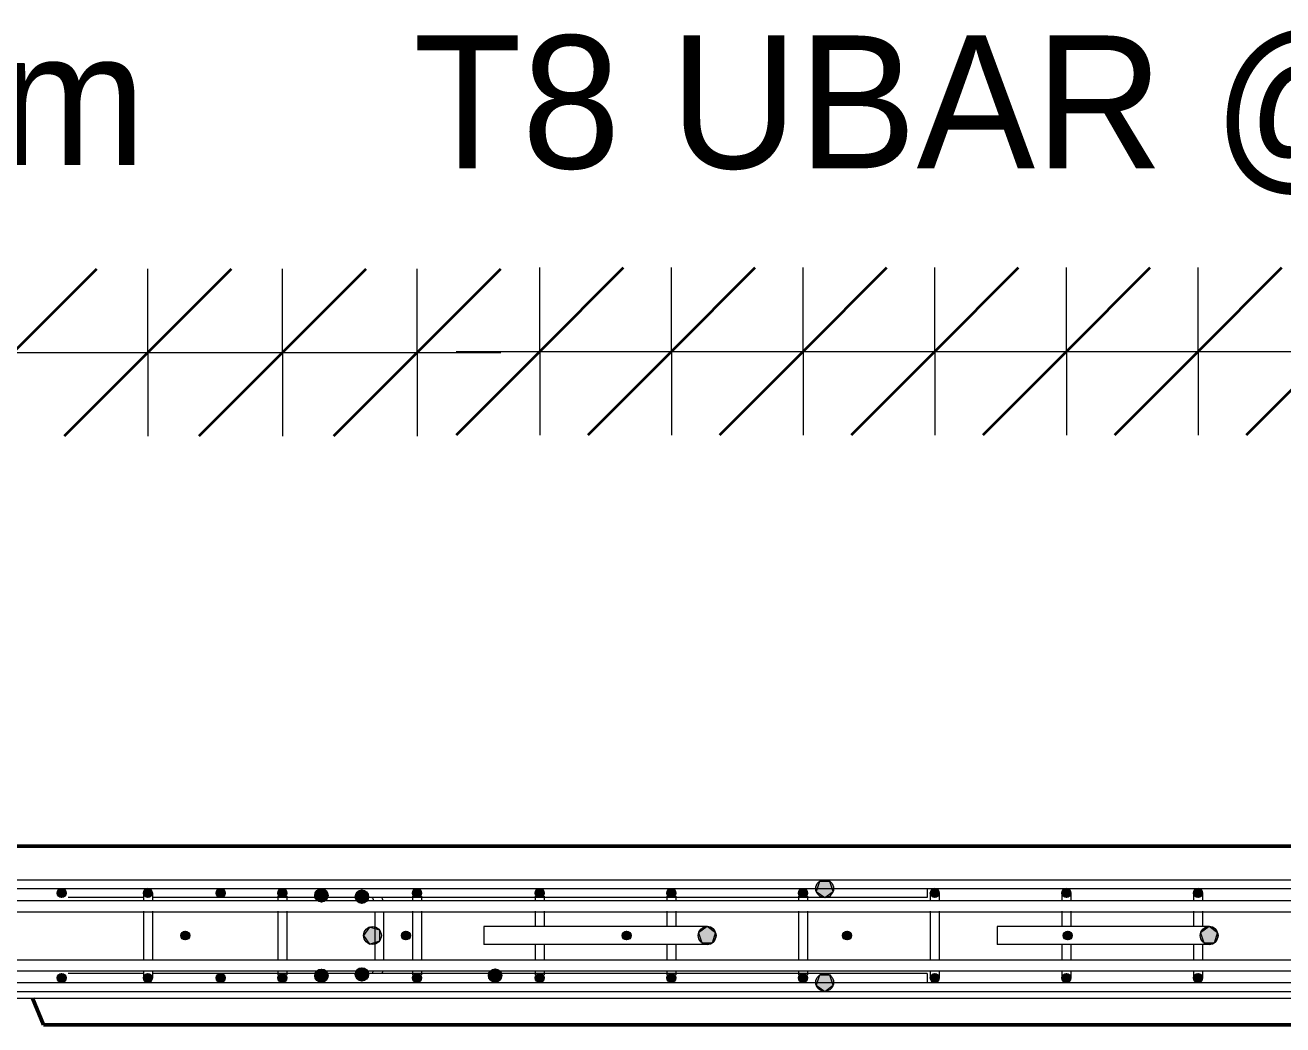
# Model space of a CAD drawing. Header units: millimetres. Extents: x 65441 to 98797, y 2255 to 31386.
# Drawn here: x 96576 to 97703, y 30290 to 31186 of the extents above; entities that cross this region are included whole.
import ezdxf

# ---------------------------------------------------------------- set-up
doc = ezdxf.new("R2010")
doc.units = ezdxf.units.MM
for name, color, linetype, lineweight in [('A-ANNO-DIMS', 211, 'Continuous', 9), ('A-ANNO-DIMS-50', 211, 'Continuous', 9), ('A-WALL', 113, 'Continuous', 25), ('S-RBAR', 171, 'Continuous', 18), ('S-RBAR-IDEN', 171, 'Continuous', 9)]:
    doc.layers.add(name, color=color, linetype=linetype, lineweight=lineweight)
doc.styles.add('Nirmala UI', font='Nirmala.ttf', dxfattribs={"height": 119.0625})
doc.styles.add('Nirmala UI Semilight', font='NirmalaS.ttf', dxfattribs={"height": 125})
doc.dimstyles.new('Arc_Length_-_2_5mm_Arial_1', dxfattribs={"dimscale": 304.8, "dimtxt": 125.683673, "dimasz": 0.492126, "dimexe": 0.246063, "dimexo": 0.0625, "dimgap": 0.287073, "dimtad": 1, "dimdec": 0, "dimzin": 0, "dimdsep": 46, "dimtxsty": 'Nirmala UI', "dimblk1": 'OBLIQUE', "dimblk2": 'OBLIQUE', "dimsah": 1, "dimcen": 0.09, "dimdle": 0.246063, "dimazin": 0, "dimtfac": 1, "dimtdec": 4, "dimtix": 1, "dimtmove": 0, "dimatfit": 3, "dimfxl": 0.246063, "dimfxlon": 1, "dimtvp": 1, "dimtolj": 1, "dimtzin": 0, "dimarcsym": 2})
doc.dimstyles.new('Arc_Length_-_2_5mm_Arial_3', dxfattribs={"dimscale": 304.8, "dimtxt": 125.683673, "dimasz": 0.492126, "dimexe": 0.246063, "dimexo": 0.0625, "dimgap": 0.287073, "dimtad": 1, "dimdec": 0, "dimzin": 0, "dimdsep": 46, "dimtxsty": 'Nirmala UI Semilight', "dimblk1": 'OBLIQUE', "dimblk2": 'OBLIQUE', "dimsah": 1, "dimcen": 0.09, "dimdle": 0.246063, "dimazin": 0, "dimtfac": 1, "dimtdec": 4, "dimtix": 1, "dimtmove": 0, "dimatfit": 3, "dimfxl": 0.246063, "dimfxlon": 1, "dimtvp": 1, "dimtolj": 1, "dimtzin": 0, "dimarcsym": 2})

# ---------------------------------------------------------------- blocks, each defined once
blk = doc.blocks.new('DIMBLOCK156-Elevation Top1')
at = {"layer": 'A-ANNO-DIMS-50', "lineweight": 35}
for p, q in [((96444.6, 30892.7), (96519.6, 30967.7)), ((96565.3, 30892.7), (96640.3, 30967.7)), ((96444.6, 30892.7), (96369.6, 30817.7)), ((96565.3, 30892.7), (96490.3, 30817.7))]:
    blk.add_line(p, q, dxfattribs=at)
at = {"layer": 'A-ANNO-DIMS-50'}
for p, q in [((96444.6, 30892.7), (96444.6, 30967.7)), ((96565.3, 30892.7), (96565.3, 30967.7)), ((96444.6, 30892.7), (96565.3, 30892.7)), ((96444.6, 30892.7), (96444.6, 30817.7)), ((96565.3, 30892.7), (96565.3, 30817.7))]:
    blk.add_line(p, q, dxfattribs=at)
blk = doc.blocks.new('_Oblique')
at = {"color": 0, "linetype": 'ByBlock', "lineweight": -2}
blk.add_line((-0.5, -0.5), (0.5, 0.5), dxfattribs=at)
blk = doc.blocks.new('DIMBLOCK157-Elevation Top1')
at = {"layer": 'A-ANNO-DIMS-50', "lineweight": 35}
for p, q in [((96565.3, 30892.7), (96640.3, 30967.7)), ((96686, 30892.7), (96761, 30967.7)), ((96565.3, 30892.7), (96490.3, 30817.7)), ((96686, 30892.7), (96611, 30817.7))]:
    blk.add_line(p, q, dxfattribs=at)
at = {"layer": 'A-ANNO-DIMS-50'}
for p, q in [((96565.3, 30892.7), (96565.3, 30967.7)), ((96686, 30892.7), (96686, 30967.7)), ((96565.3, 30892.7), (96686, 30892.7)), ((96565.3, 30892.7), (96565.3, 30817.7)), ((96686, 30892.7), (96686, 30817.7))]:
    blk.add_line(p, q, dxfattribs=at)
blk = doc.blocks.new('DIMBLOCK158-Elevation Top1')
at = {"layer": 'A-ANNO-DIMS-50', "lineweight": 35}
for p, q in [((96686, 30892.7), (96761, 30967.7)), ((96806.6, 30892.7), (96881.6, 30967.7)), ((96686, 30892.7), (96611, 30817.7)), ((96806.6, 30892.7), (96731.6, 30817.7))]:
    blk.add_line(p, q, dxfattribs=at)
at = {"layer": 'A-ANNO-DIMS-50'}
for p, q in [((96686, 30892.7), (96686, 30967.7)), ((96806.6, 30892.7), (96806.6, 30967.7)), ((96686, 30892.7), (96806.6, 30892.7)), ((96686, 30892.7), (96686, 30817.7)), ((96806.6, 30892.7), (96806.6, 30817.7))]:
    blk.add_line(p, q, dxfattribs=at)
blk = doc.blocks.new('DIMBLOCK159-Elevation Top1')
at = {"layer": 'A-ANNO-DIMS-50', "lineweight": 35}
for p, q in [((96806.6, 30892.7), (96881.6, 30967.7)), ((96927.3, 30892.7), (97002.3, 30967.7)), ((96806.6, 30892.7), (96731.6, 30817.7)), ((96927.3, 30892.7), (96852.3, 30817.7))]:
    blk.add_line(p, q, dxfattribs=at)
at = {"layer": 'A-ANNO-DIMS-50'}
for p, q in [((96806.6, 30892.7), (96806.6, 30967.7)), ((96927.3, 30892.7), (96927.3, 30967.7)), ((96806.6, 30892.7), (97002.3, 30892.7)), ((96806.6, 30892.7), (96806.6, 30817.7)), ((96927.3, 30892.7), (96927.3, 30817.7))]:
    blk.add_line(p, q, dxfattribs=at)
blk = doc.blocks.new('DIMBLOCK160-Elevation Top1')
at = {"layer": 'A-ANNO-DIMS-50', "lineweight": 35}
for p, q in [((95117.3, 30892.7), (95192.3, 30967.7)), ((95238, 30892.7), (95313, 30967.7)), ((95358.6, 30892.7), (95433.6, 30967.7)), ((95479.3, 30892.7), (95554.3, 30967.7)), ((95600, 30892.7), (95675, 30967.7)), ((95720.6, 30892.7), (95795.6, 30967.7)), ((95841.3, 30892.7), (95916.3, 30967.7)), ((95962, 30892.7), (96037, 30967.7)), ((96082.6, 30892.7), (96157.6, 30967.7)), ((96203.3, 30892.7), (96278.3, 30967.7)), ((96324, 30892.7), (96399, 30967.7)), ((96444.6, 30892.7), (96519.6, 30967.7)), ((96565.3, 30892.7), (96640.3, 30967.7)), ((96686, 30892.7), (96761, 30967.7)), ((96806.6, 30892.7), (96881.6, 30967.7)), ((96927.3, 30892.7), (97002.3, 30967.7)), ((95117.3, 30892.7), (95042.3, 30817.7)), ((95238, 30892.7), (95163, 30817.7)), ((95358.6, 30892.7), (95283.6, 30817.7)), ((95479.3, 30892.7), (95404.3, 30817.7)), ((95600, 30892.7), (95525, 30817.7)), ((95720.6, 30892.7), (95645.6, 30817.7)), ((95841.3, 30892.7), (95766.3, 30817.7)), ((95962, 30892.7), (95887, 30817.7)), ((96082.6, 30892.7), (96007.6, 30817.7)), ((96203.3, 30892.7), (96128.3, 30817.7)), ((96324, 30892.7), (96249, 30817.7)), ((96444.6, 30892.7), (96369.6, 30817.7)), ((96565.3, 30892.7), (96490.3, 30817.7)), ((96686, 30892.7), (96611, 30817.7)), ((96806.6, 30892.7), (96731.6, 30817.7)), ((96927.3, 30892.7), (96852.3, 30817.7))]:
    blk.add_line(p, q, dxfattribs=at)
at = {"layer": 'A-ANNO-DIMS-50'}
for p, q in [((95117.3, 30892.7), (95117.3, 30967.7)), ((95238, 30892.7), (95238, 30967.7)), ((95358.6, 30892.7), (95358.6, 30967.7)), ((95479.3, 30892.7), (95479.3, 30967.7)), ((95600, 30892.7), (95600, 30967.7)), ((95720.6, 30892.7), (95720.6, 30967.7)), ((95841.3, 30892.7), (95841.3, 30967.7)), ((95962, 30892.7), (95962, 30967.7)), ((96082.6, 30892.7), (96082.6, 30967.7)), ((96203.3, 30892.7), (96203.3, 30967.7)), ((96324, 30892.7), (96324, 30967.7)), ((96444.6, 30892.7), (96444.6, 30967.7)), ((96565.3, 30892.7), (96565.3, 30967.7)), ((96686, 30892.7), (96686, 30967.7)), ((96806.6, 30892.7), (96806.6, 30967.7)), ((96927.3, 30892.7), (96927.3, 30967.7)), ((95042.3, 30892.7), (97002.3, 30892.7)), ((95042.3, 30892.7), (95238, 30892.7)), ((95117.3, 30892.7), (95117.3, 30817.7)), ((95238, 30892.7), (95358.6, 30892.7)), ((95238, 30892.7), (95238, 30817.7)), ((95358.6, 30892.7), (95479.3, 30892.7)), ((95358.6, 30892.7), (95358.6, 30817.7)), ((95479.3, 30892.7), (95600, 30892.7)), ((95479.3, 30892.7), (95479.3, 30817.7)), ((95600, 30892.7), (95720.6, 30892.7)), ((95600, 30892.7), (95600, 30817.7)), ((95720.6, 30892.7), (95841.3, 30892.7)), ((95720.6, 30892.7), (95720.6, 30817.7)), ((95841.3, 30892.7), (95962, 30892.7)), ((95841.3, 30892.7), (95841.3, 30817.7)), ((95962, 30892.7), (96082.6, 30892.7)), ((95962, 30892.7), (95962, 30817.7)), ((96082.6, 30892.7), (96203.3, 30892.7)), ((96082.6, 30892.7), (96082.6, 30817.7)), ((96203.3, 30892.7), (96324, 30892.7)), ((96203.3, 30892.7), (96203.3, 30817.7)), ((96324, 30892.7), (96444.6, 30892.7)), ((96324, 30892.7), (96324, 30817.7)), ((96444.6, 30892.7), (96565.3, 30892.7)), ((96444.6, 30892.7), (96444.6, 30817.7)), ((96565.3, 30892.7), (96686, 30892.7)), ((96565.3, 30892.7), (96565.3, 30817.7)), ((96686, 30892.7), (96806.6, 30892.7)), ((96686, 30892.7), (96686, 30817.7)), ((96806.6, 30892.7), (97002.3, 30892.7)), ((96806.6, 30892.7), (96806.6, 30817.7)), ((96927.3, 30892.7), (96927.3, 30817.7))]:
    blk.add_line(p, q, dxfattribs=at)
blk = doc.blocks.new('_None')
blk = doc.blocks.new('DIMBLOCK161-Elevation Top1')
at = {"layer": 'A-ANNO-DIMS-50', "lineweight": 35}
for p, q in [((97037.3, 30893.7), (97112.3, 30968.7)), ((97155.3, 30893.7), (97230.3, 30968.7)), ((97037.3, 30893.7), (96962.3, 30818.7)), ((97155.3, 30893.7), (97080.3, 30818.7))]:
    blk.add_line(p, q, dxfattribs=at)
at = {"layer": 'A-ANNO-DIMS-50'}
for p, q in [((97037.3, 30893.7), (97037.3, 30968.7)), ((97155.3, 30893.7), (97155.3, 30968.7)), ((96962.3, 30893.7), (97155.3, 30893.7)), ((97037.3, 30893.7), (97037.3, 30818.7)), ((97155.3, 30893.7), (97155.3, 30818.7))]:
    blk.add_line(p, q, dxfattribs=at)
blk = doc.blocks.new('DIMBLOCK162-Elevation Top1')
at = {"layer": 'A-ANNO-DIMS-50', "lineweight": 35}
for p, q in [((97155.3, 30893.7), (97230.3, 30968.7)), ((97273.3, 30893.7), (97348.3, 30968.7)), ((97155.3, 30893.7), (97080.3, 30818.7)), ((97273.3, 30893.7), (97198.3, 30818.7))]:
    blk.add_line(p, q, dxfattribs=at)
at = {"layer": 'A-ANNO-DIMS-50'}
for p, q in [((97155.3, 30893.7), (97155.3, 30968.7)), ((97273.3, 30893.7), (97273.3, 30968.7)), ((97155.3, 30893.7), (97273.3, 30893.7)), ((97155.3, 30893.7), (97155.3, 30818.7)), ((97273.3, 30893.7), (97273.3, 30818.7))]:
    blk.add_line(p, q, dxfattribs=at)
blk = doc.blocks.new('DIMBLOCK163-Elevation Top1')
at = {"layer": 'A-ANNO-DIMS-50', "lineweight": 35}
for p, q in [((97273.3, 30893.7), (97348.3, 30968.7)), ((97391.4, 30893.7), (97466.4, 30968.7)), ((97273.3, 30893.7), (97198.3, 30818.7)), ((97391.4, 30893.7), (97316.4, 30818.7))]:
    blk.add_line(p, q, dxfattribs=at)
at = {"layer": 'A-ANNO-DIMS-50'}
for p, q in [((97273.3, 30893.7), (97273.3, 30968.7)), ((97391.4, 30893.7), (97391.4, 30968.7)), ((97273.3, 30893.7), (97391.4, 30893.7)), ((97273.3, 30893.7), (97273.3, 30818.7)), ((97391.4, 30893.7), (97391.4, 30818.7))]:
    blk.add_line(p, q, dxfattribs=at)
blk = doc.blocks.new('DIMBLOCK164-Elevation Top1')
at = {"layer": 'A-ANNO-DIMS-50', "lineweight": 35}
for p, q in [((97391.4, 30893.7), (97466.4, 30968.7)), ((97509.4, 30893.7), (97584.4, 30968.7)), ((97391.4, 30893.7), (97316.4, 30818.7)), ((97509.4, 30893.7), (97434.4, 30818.7))]:
    blk.add_line(p, q, dxfattribs=at)
at = {"layer": 'A-ANNO-DIMS-50'}
for p, q in [((97391.4, 30893.7), (97391.4, 30968.7)), ((97509.4, 30893.7), (97509.4, 30968.7)), ((97391.4, 30893.7), (97509.4, 30893.7)), ((97391.4, 30893.7), (97391.4, 30818.7)), ((97509.4, 30893.7), (97509.4, 30818.7))]:
    blk.add_line(p, q, dxfattribs=at)
blk = doc.blocks.new('DIMBLOCK165-Elevation Top1')
at = {"layer": 'A-ANNO-DIMS-50', "lineweight": 35}
for p, q in [((97509.4, 30893.7), (97584.4, 30968.7)), ((97627.4, 30893.7), (97702.4, 30968.7)), ((97509.4, 30893.7), (97434.4, 30818.7)), ((97627.4, 30893.7), (97552.4, 30818.7))]:
    blk.add_line(p, q, dxfattribs=at)
at = {"layer": 'A-ANNO-DIMS-50'}
for p, q in [((97509.4, 30893.7), (97509.4, 30968.7)), ((97627.4, 30893.7), (97627.4, 30968.7)), ((97509.4, 30893.7), (97627.4, 30893.7)), ((97509.4, 30893.7), (97509.4, 30818.7)), ((97627.4, 30893.7), (97627.4, 30818.7))]:
    blk.add_line(p, q, dxfattribs=at)
blk = doc.blocks.new('DIMBLOCK166-Elevation Top1')
at = {"layer": 'A-ANNO-DIMS-50', "lineweight": 35}
for p, q in [((97627.4, 30893.7), (97702.4, 30968.7)), ((97745.4, 30893.7), (97820.4, 30968.7)), ((97627.4, 30893.7), (97552.4, 30818.7)), ((97745.4, 30893.7), (97670.4, 30818.7))]:
    blk.add_line(p, q, dxfattribs=at)
at = {"layer": 'A-ANNO-DIMS-50'}
for p, q in [((97627.4, 30893.7), (97627.4, 30968.7)), ((97745.4, 30893.7), (97745.4, 30968.7)), ((97627.4, 30893.7), (97745.4, 30893.7)), ((97627.4, 30893.7), (97627.4, 30818.7)), ((97745.4, 30893.7), (97745.4, 30818.7))]:
    blk.add_line(p, q, dxfattribs=at)
blk = doc.blocks.new('DIMBLOCK167-Elevation Top1')
at = {"layer": 'A-ANNO-DIMS-50', "lineweight": 35}
for p, q in [((97745.4, 30893.7), (97820.4, 30968.7)), ((97863.5, 30893.7), (97938.5, 30968.7)), ((97745.4, 30893.7), (97670.4, 30818.7)), ((97863.5, 30893.7), (97788.5, 30818.7))]:
    blk.add_line(p, q, dxfattribs=at)
at = {"layer": 'A-ANNO-DIMS-50'}
for p, q in [((97745.4, 30893.7), (97745.4, 30968.7)), ((97863.5, 30893.7), (97863.5, 30968.7)), ((97745.4, 30893.7), (97863.5, 30893.7)), ((97745.4, 30893.7), (97745.4, 30818.7)), ((97863.5, 30893.7), (97863.5, 30818.7))]:
    blk.add_line(p, q, dxfattribs=at)
blk = doc.blocks.new('DIMBLOCK171-Elevation Top1')
at = {"layer": 'A-ANNO-DIMS-50', "lineweight": 35}
for p, q in [((97037.3, 30893.7), (97112.3, 30968.7)), ((97155.3, 30893.7), (97230.3, 30968.7)), ((97273.3, 30893.7), (97348.3, 30968.7)), ((97391.4, 30893.7), (97466.4, 30968.7)), ((97509.4, 30893.7), (97584.4, 30968.7)), ((97627.4, 30893.7), (97702.4, 30968.7)), ((97745.4, 30893.7), (97820.4, 30968.7)), ((97863.5, 30893.7), (97938.5, 30968.7)), ((97981.5, 30893.7), (98056.5, 30968.7)), ((98099.5, 30893.7), (98174.5, 30968.7)), ((98217.6, 30893.7), (98292.6, 30968.7)), ((97037.3, 30893.7), (96962.3, 30818.7)), ((97155.3, 30893.7), (97080.3, 30818.7)), ((97273.3, 30893.7), (97198.3, 30818.7)), ((97391.4, 30893.7), (97316.4, 30818.7)), ((97509.4, 30893.7), (97434.4, 30818.7)), ((97627.4, 30893.7), (97552.4, 30818.7)), ((97745.4, 30893.7), (97670.4, 30818.7)), ((97863.5, 30893.7), (97788.5, 30818.7)), ((97981.5, 30893.7), (97906.5, 30818.7)), ((98099.5, 30893.7), (98024.5, 30818.7)), ((98217.6, 30893.7), (98142.6, 30818.7))]:
    blk.add_line(p, q, dxfattribs=at)
at = {"layer": 'A-ANNO-DIMS-50'}
for p, q in [((97037.3, 30893.7), (97037.3, 30968.7)), ((97155.3, 30893.7), (97155.3, 30968.7)), ((97273.3, 30893.7), (97273.3, 30968.7)), ((97391.4, 30893.7), (97391.4, 30968.7)), ((97509.4, 30893.7), (97509.4, 30968.7)), ((97627.4, 30893.7), (97627.4, 30968.7)), ((97745.4, 30893.7), (97745.4, 30968.7)), ((97863.5, 30893.7), (97863.5, 30968.7)), ((97981.5, 30893.7), (97981.5, 30968.7)), ((98099.5, 30893.7), (98099.5, 30968.7)), ((98217.6, 30893.7), (98217.6, 30968.7)), ((96962.3, 30893.7), (98292.6, 30893.7)), ((96962.3, 30893.7), (97155.3, 30893.7)), ((97037.3, 30893.7), (97037.3, 30818.7)), ((97155.3, 30893.7), (97273.3, 30893.7)), ((97155.3, 30893.7), (97155.3, 30818.7)), ((97273.3, 30893.7), (97391.4, 30893.7)), ((97273.3, 30893.7), (97273.3, 30818.7)), ((97391.4, 30893.7), (97509.4, 30893.7)), ((97391.4, 30893.7), (97391.4, 30818.7)), ((97509.4, 30893.7), (97627.4, 30893.7)), ((97509.4, 30893.7), (97509.4, 30818.7)), ((97627.4, 30893.7), (97745.4, 30893.7)), ((97627.4, 30893.7), (97627.4, 30818.7)), ((97745.4, 30893.7), (97863.5, 30893.7)), ((97745.4, 30893.7), (97745.4, 30818.7)), ((97863.5, 30893.7), (97981.5, 30893.7)), ((97863.5, 30893.7), (97863.5, 30818.7)), ((97981.5, 30893.7), (98099.5, 30893.7)), ((97981.5, 30893.7), (97981.5, 30818.7)), ((98099.5, 30893.7), (98292.6, 30893.7)), ((98099.5, 30893.7), (98099.5, 30818.7)), ((98217.6, 30893.7), (98217.6, 30818.7))]:
    blk.add_line(p, q, dxfattribs=at)

msp = doc.modelspace()

# ---------------------------------------------------------------- hatches: boundary and pattern name
at = {"layer": 'S-RBAR'}
h = msp.add_hatch(color=256, dxfattribs=at)
edge = h.paths.add_edge_path()
edge.add_arc((97292.7, 30412.4), 8, 0, 360)
for points in [[(97292.7, 30404.4), (97300.3, 30409.9), (97297.4, 30418.9), (97288, 30418.9), (97285.1, 30409.9)], [(96608.7, 30404.4), (96612.7, 30408.4), (96608.7, 30412.4), (96604.7, 30408.4)], [(96686, 30404.4), (96690, 30408.4), (96686, 30412.4), (96682, 30408.4)], [(96686, 30404.4), (96690, 30408.4), (96686, 30412.4), (96682, 30408.4)], [(96751.3, 30404.4), (96755.3, 30408.4), (96751.3, 30412.4), (96747.3, 30408.4)], [(96806.6, 30404.4), (96810.6, 30408.4), (96806.6, 30412.4), (96802.6, 30408.4)], [(96806.6, 30404.4), (96810.6, 30408.4), (96806.6, 30412.4), (96802.6, 30408.4)], [(96841.6, 30400.4), (96847.6, 30406.4), (96841.6, 30412.4), (96835.6, 30406.4)], [(96877.8, 30399.2), (96883.8, 30405.2), (96877.8, 30411.2), (96871.8, 30405.2)], [(96927.3, 30404.4), (96931.3, 30408.4), (96927.3, 30412.4), (96923.3, 30408.4)], [(96927.3, 30404.4), (96931.3, 30408.4), (96927.3, 30412.4), (96923.3, 30408.4)], [(97037.3, 30404.4), (97041.3, 30408.4), (97037.3, 30412.4), (97033.3, 30408.4)], [(97037.3, 30404.4), (97041.3, 30408.4), (97037.3, 30412.4), (97033.3, 30408.4)], [(97155.3, 30404.4), (97159.3, 30408.4), (97155.3, 30412.4), (97151.3, 30408.4)], [(97155.3, 30404.4), (97159.3, 30408.4), (97155.3, 30412.4), (97151.3, 30408.4)], [(97273.3, 30404.4), (97277.3, 30408.4), (97273.3, 30412.4), (97269.3, 30408.4)], [(97273.3, 30404.4), (97277.3, 30408.4), (97273.3, 30412.4), (97269.3, 30408.4)], [(97391.4, 30404.4), (97395.4, 30408.4), (97391.4, 30412.4), (97387.4, 30408.4)], [(97391.4, 30404.4), (97395.4, 30408.4), (97391.4, 30412.4), (97387.4, 30408.4)], [(97509.4, 30404.4), (97513.4, 30408.4), (97509.4, 30412.4), (97505.4, 30408.4)], [(97509.4, 30404.4), (97513.4, 30408.4), (97509.4, 30412.4), (97505.4, 30408.4)], [(97627.4, 30404.4), (97631.4, 30408.4), (97627.4, 30412.4), (97623.4, 30408.4)], [(97627.4, 30404.4), (97631.4, 30408.4), (97627.4, 30412.4), (97623.4, 30408.4)], [(96719.5, 30366.4), (96723.5, 30370.4), (96719.5, 30374.4), (96715.5, 30370.4)], [(96884.8, 30362.8), (96893.8, 30365.7), (96893.8, 30375.1), (96884.8, 30378), (96879.3, 30370.4)], [(96917.3, 30366.4), (96921.3, 30370.4), (96917.3, 30374.4), (96913.3, 30370.4)], [(97115.1, 30366.4), (97119.1, 30370.4), (97115.1, 30374.4), (97111.1, 30370.4)], [(97182.6, 30363.9), (97192, 30363.9), (97194.9, 30372.9), (97187.3, 30378.4), (97179.7, 30372.9), (97182.3, 30364.6)], [(97312.8, 30366.4), (97316.8, 30370.4), (97312.8, 30374.4), (97308.8, 30370.4)], [(97510.6, 30366.4), (97514.6, 30370.4), (97510.6, 30374.4), (97506.6, 30370.4)], [(97632.6, 30363.9), (97642, 30363.9), (97644.9, 30372.9), (97637.3, 30378.4), (97629.7, 30372.9)], [(96841.6, 30328.4), (96847.6, 30334.4), (96841.6, 30340.4), (96835.6, 30334.4)], [(96877.8, 30329.6), (96883.8, 30335.6), (96877.8, 30341.6), (96871.8, 30335.6)], [(96997.3, 30328.5), (97003.3, 30334.5), (96997.3, 30340.5), (96991.3, 30334.5)], [(96608.7, 30328.4), (96612.7, 30332.4), (96608.7, 30336.4), (96604.7, 30332.4)], [(96686, 30328.4), (96690, 30332.4), (96686, 30336.4), (96682, 30332.4)], [(96686, 30328.4), (96690, 30332.4), (96686, 30336.4), (96682, 30332.4)], [(96751.3, 30328.4), (96755.3, 30332.4), (96751.3, 30336.4), (96747.3, 30332.4)], [(96806.6, 30328.4), (96810.6, 30332.4), (96806.6, 30336.4), (96802.6, 30332.4)], [(96806.6, 30328.4), (96810.6, 30332.4), (96806.6, 30336.4), (96802.6, 30332.4)], [(96927.3, 30328.4), (96931.3, 30332.4), (96927.3, 30336.4), (96923.3, 30332.4)], [(96927.3, 30328.4), (96931.3, 30332.4), (96927.3, 30336.4), (96923.3, 30332.4)], [(97037.3, 30328.4), (97041.3, 30332.4), (97037.3, 30336.4), (97033.3, 30332.4)], [(97037.3, 30328.4), (97041.3, 30332.4), (97037.3, 30336.4), (97033.3, 30332.4)], [(97155.3, 30328.4), (97159.3, 30332.4), (97155.3, 30336.4), (97151.3, 30332.4)], [(97155.3, 30328.4), (97159.3, 30332.4), (97155.3, 30336.4), (97151.3, 30332.4)], [(97273.3, 30328.4), (97277.3, 30332.4), (97273.3, 30336.4), (97269.3, 30332.4)], [(97273.3, 30328.4), (97277.3, 30332.4), (97273.3, 30336.4), (97269.3, 30332.4)], [(97292.7, 30320.4), (97300.3, 30325.9), (97297.4, 30334.9), (97288, 30334.9), (97285.1, 30325.9)], [(97391.4, 30328.4), (97395.4, 30332.4), (97391.4, 30336.4), (97387.4, 30332.4)], [(97391.4, 30328.4), (97395.4, 30332.4), (97391.4, 30336.4), (97387.4, 30332.4)], [(97509.4, 30328.4), (97513.4, 30332.4), (97509.4, 30336.4), (97505.4, 30332.4)], [(97509.4, 30328.4), (97513.4, 30332.4), (97509.4, 30336.4), (97505.4, 30332.4)], [(97627.4, 30328.4), (97631.4, 30332.4), (97627.4, 30336.4), (97623.4, 30332.4)], [(97627.4, 30328.4), (97631.4, 30332.4), (97627.4, 30336.4), (97623.4, 30332.4)]]:
    msp.add_hatch(color=256, dxfattribs=at).paths.add_polyline_path(points)
h = msp.add_hatch(color=256, dxfattribs=at)
edge = h.paths.add_edge_path()
edge.add_arc((96608.7, 30408.4), 4, 0, 360)
h = msp.add_hatch(color=256, dxfattribs=at)
edge = h.paths.add_edge_path()
edge.add_arc((96686, 30408.4), 4, 0, 360)
h = msp.add_hatch(color=256, dxfattribs=at)
edge = h.paths.add_edge_path()
edge.add_arc((96686, 30408.4), 4, 0, 360)
h = msp.add_hatch(color=256, dxfattribs=at)
edge = h.paths.add_edge_path()
edge.add_arc((96751.3, 30408.4), 4, 0, 360)
h = msp.add_hatch(color=256, dxfattribs=at)
edge = h.paths.add_edge_path()
edge.add_arc((96806.6, 30408.4), 4, 0, 360)
h = msp.add_hatch(color=256, dxfattribs=at)
edge = h.paths.add_edge_path()
edge.add_arc((96806.6, 30408.4), 4, 0, 360)
h = msp.add_hatch(color=256, dxfattribs=at)
edge = h.paths.add_edge_path()
edge.add_arc((96841.6, 30406.4), 6, 0, 360)
h = msp.add_hatch(color=256, dxfattribs=at)
edge = h.paths.add_edge_path()
edge.add_arc((96877.8, 30405.2), 6, 0, 360)
h = msp.add_hatch(color=256, dxfattribs=at)
edge = h.paths.add_edge_path()
edge.add_arc((96927.3, 30408.4), 4, 0, 360)
h = msp.add_hatch(color=256, dxfattribs=at)
edge = h.paths.add_edge_path()
edge.add_arc((96927.3, 30408.4), 4, 0, 360)
h = msp.add_hatch(color=256, dxfattribs=at)
edge = h.paths.add_edge_path()
edge.add_arc((97037.3, 30408.4), 4, 0, 360)
h = msp.add_hatch(color=256, dxfattribs=at)
edge = h.paths.add_edge_path()
edge.add_arc((97037.3, 30408.4), 4, 0, 360)
h = msp.add_hatch(color=256, dxfattribs=at)
edge = h.paths.add_edge_path()
edge.add_arc((97155.3, 30408.4), 4, 0, 360)
h = msp.add_hatch(color=256, dxfattribs=at)
edge = h.paths.add_edge_path()
edge.add_arc((97155.3, 30408.4), 4, 0, 360)
h = msp.add_hatch(color=256, dxfattribs=at)
edge = h.paths.add_edge_path()
edge.add_arc((97273.3, 30408.4), 4, 0, 360)
h = msp.add_hatch(color=256, dxfattribs=at)
edge = h.paths.add_edge_path()
edge.add_arc((97273.3, 30408.4), 4, 0, 360)
h = msp.add_hatch(color=256, dxfattribs=at)
edge = h.paths.add_edge_path()
edge.add_arc((97391.4, 30408.4), 4, 0, 360)
h = msp.add_hatch(color=256, dxfattribs=at)
edge = h.paths.add_edge_path()
edge.add_arc((97391.4, 30408.4), 4, 0, 360)
h = msp.add_hatch(color=256, dxfattribs=at)
edge = h.paths.add_edge_path()
edge.add_arc((97509.4, 30408.4), 4, 0, 360)
h = msp.add_hatch(color=256, dxfattribs=at)
edge = h.paths.add_edge_path()
edge.add_arc((97509.4, 30408.4), 4, 0, 360)
h = msp.add_hatch(color=256, dxfattribs=at)
edge = h.paths.add_edge_path()
edge.add_arc((97627.4, 30408.4), 4, 0, 360)
h = msp.add_hatch(color=256, dxfattribs=at)
edge = h.paths.add_edge_path()
edge.add_arc((97627.4, 30408.4), 4, 0, 360)
h = msp.add_hatch(color=256, dxfattribs=at)
edge = h.paths.add_edge_path()
edge.add_arc((96719.5, 30370.4), 4, 0, 360)
h = msp.add_hatch(color=256, dxfattribs=at)
edge = h.paths.add_edge_path()
edge.add_arc((96887.3, 30370.4), 8, 0, 360)
h = msp.add_hatch(color=256, dxfattribs=at)
edge = h.paths.add_edge_path()
edge.add_arc((96917.3, 30370.4), 4, 0, 360)
h = msp.add_hatch(color=256, dxfattribs=at)
edge = h.paths.add_edge_path()
edge.add_arc((97115.1, 30370.4), 4, 0, 360)
h = msp.add_hatch(color=256, dxfattribs=at)
edge = h.paths.add_edge_path()
edge.add_arc((97187.3, 30370.4), 8, 0, 360)
h = msp.add_hatch(color=256, dxfattribs=at)
edge = h.paths.add_edge_path()
edge.add_arc((97312.8, 30370.4), 4, 0, 360)
h = msp.add_hatch(color=256, dxfattribs=at)
edge = h.paths.add_edge_path()
edge.add_arc((97510.6, 30370.4), 4, 0, 360)
h = msp.add_hatch(color=256, dxfattribs=at)
edge = h.paths.add_edge_path()
edge.add_arc((97637.3, 30370.4), 8, 0, 360)
h = msp.add_hatch(color=256, dxfattribs=at)
edge = h.paths.add_edge_path()
edge.add_arc((96841.6, 30334.4), 6, 0, 360)
h = msp.add_hatch(color=256, dxfattribs=at)
edge = h.paths.add_edge_path()
edge.add_arc((96877.8, 30335.6), 6, 0, 360)
h = msp.add_hatch(color=256, dxfattribs=at)
edge = h.paths.add_edge_path()
edge.add_arc((96997.3, 30334.5), 6, 0, 360)
h = msp.add_hatch(color=256, dxfattribs=at)
edge = h.paths.add_edge_path()
edge.add_arc((96608.7, 30332.4), 4, 0, 360)
h = msp.add_hatch(color=256, dxfattribs=at)
edge = h.paths.add_edge_path()
edge.add_arc((96686, 30332.4), 4, 0, 360)
h = msp.add_hatch(color=256, dxfattribs=at)
edge = h.paths.add_edge_path()
edge.add_arc((96686, 30332.4), 4, 0, 360)
h = msp.add_hatch(color=256, dxfattribs=at)
edge = h.paths.add_edge_path()
edge.add_arc((96751.3, 30332.4), 4, 0, 360)
h = msp.add_hatch(color=256, dxfattribs=at)
edge = h.paths.add_edge_path()
edge.add_arc((96806.6, 30332.4), 4, 0, 360)
h = msp.add_hatch(color=256, dxfattribs=at)
edge = h.paths.add_edge_path()
edge.add_arc((96806.6, 30332.4), 4, 0, 360)
h = msp.add_hatch(color=256, dxfattribs=at)
edge = h.paths.add_edge_path()
edge.add_arc((96927.3, 30332.4), 4, 0, 360)
h = msp.add_hatch(color=256, dxfattribs=at)
edge = h.paths.add_edge_path()
edge.add_arc((96927.3, 30332.4), 4, 0, 360)
h = msp.add_hatch(color=256, dxfattribs=at)
edge = h.paths.add_edge_path()
edge.add_arc((97037.3, 30332.4), 4, 0, 360)
h = msp.add_hatch(color=256, dxfattribs=at)
edge = h.paths.add_edge_path()
edge.add_arc((97037.3, 30332.4), 4, 0, 360)
h = msp.add_hatch(color=256, dxfattribs=at)
edge = h.paths.add_edge_path()
edge.add_arc((97155.3, 30332.4), 4, 0, 360)
h = msp.add_hatch(color=256, dxfattribs=at)
edge = h.paths.add_edge_path()
edge.add_arc((97155.3, 30332.4), 4, 0, 360)
h = msp.add_hatch(color=256, dxfattribs=at)
edge = h.paths.add_edge_path()
edge.add_arc((97273.3, 30332.4), 4, 0, 360)
h = msp.add_hatch(color=256, dxfattribs=at)
edge = h.paths.add_edge_path()
edge.add_arc((97273.3, 30332.4), 4, 0, 360)
h = msp.add_hatch(color=256, dxfattribs=at)
edge = h.paths.add_edge_path()
edge.add_arc((97292.7, 30328.4), 8, 0, 360)
h = msp.add_hatch(color=256, dxfattribs=at)
edge = h.paths.add_edge_path()
edge.add_arc((97391.4, 30332.4), 4, 0, 360)
h = msp.add_hatch(color=256, dxfattribs=at)
edge = h.paths.add_edge_path()
edge.add_arc((97391.4, 30332.4), 4, 0, 360)
h = msp.add_hatch(color=256, dxfattribs=at)
edge = h.paths.add_edge_path()
edge.add_arc((97509.4, 30332.4), 4, 0, 360)
h = msp.add_hatch(color=256, dxfattribs=at)
edge = h.paths.add_edge_path()
edge.add_arc((97509.4, 30332.4), 4, 0, 360)
h = msp.add_hatch(color=256, dxfattribs=at)
edge = h.paths.add_edge_path()
edge.add_arc((97627.4, 30332.4), 4, 0, 360)
h = msp.add_hatch(color=256, dxfattribs=at)
edge = h.paths.add_edge_path()
edge.add_arc((97627.4, 30332.4), 4, 0, 360)

# ---------------------------------------------------------------- linework, layer by layer
at = {"layer": 'A-WALL', "lineweight": 50}
for p, q in [((98797.3, 30450.4), (95037.3, 30450.4)), ((96582.7, 30314.4), (96592.3, 30290.4)), ((96592.3, 30290.4), (98682.3, 30290.4))]:
    msp.add_line(p, q, dxfattribs=at)
at = {"layer": 'S-RBAR'}
for p, q in [((95067.3, 30420.4), (98767.3, 30420.4)), ((97288, 30418.9), (97285.1, 30409.9)), ((97297.4, 30418.9), (97288, 30418.9)), ((97300.3, 30409.9), (97297.4, 30418.9)), ((95067.3, 30412.4), (98767.3, 30412.4)), ((96608.7, 30412.4), (96604.7, 30408.4)), ((96604.7, 30408.4), (96608.7, 30404.4)), ((96612.7, 30408.4), (96608.7, 30412.4)), ((96608.7, 30404.4), (96612.7, 30408.4)), ((96686, 30412.4), (96682, 30408.4)), ((96686, 30412.4), (96682, 30408.4)), ((96682, 30408.4), (96682, 30401.9)), ((96682, 30408.4), (96686, 30404.4)), ((96682, 30408.4), (96686, 30404.4)), ((96690, 30408.4), (96686, 30412.4)), ((96690, 30408.4), (96686, 30412.4)), ((96686, 30404.4), (96690, 30408.4)), ((96686, 30404.4), (96690, 30408.4)), ((96690, 30408.4), (96690, 30401.9)), ((96751.3, 30412.4), (96747.3, 30408.4)), ((96747.3, 30408.4), (96751.3, 30404.4)), ((96755.3, 30408.4), (96751.3, 30412.4)), ((96751.3, 30404.4), (96755.3, 30408.4)), ((96806.6, 30412.4), (96802.6, 30408.4)), ((96806.6, 30412.4), (96802.6, 30408.4)), ((96802.6, 30408.4), (96806.6, 30404.4)), ((96802.6, 30408.4), (96806.6, 30404.4)), ((96810.6, 30408.4), (96806.6, 30412.4)), ((96810.6, 30408.4), (96806.6, 30412.4)), ((96806.6, 30404.4), (96810.6, 30408.4)), ((96806.6, 30404.4), (96810.6, 30408.4)), ((96841.6, 30412.4), (96835.6, 30406.4)), ((96847.6, 30406.4), (96841.6, 30412.4)), ((96877.8, 30411.2), (96871.8, 30405.2)), ((96883.8, 30405.2), (96877.8, 30411.2)), ((96927.3, 30412.4), (96923.3, 30408.4)), ((96927.3, 30412.4), (96923.3, 30408.4)), ((96923.3, 30408.4), (96927.3, 30404.4)), ((96923.3, 30408.4), (96927.3, 30404.4)), ((96931.3, 30408.4), (96927.3, 30412.4)), ((96931.3, 30408.4), (96927.3, 30412.4)), ((96927.3, 30404.4), (96931.3, 30408.4)), ((96927.3, 30404.4), (96931.3, 30408.4)), ((97037.3, 30412.4), (97033.3, 30408.4)), ((97037.3, 30412.4), (97033.3, 30408.4)), ((97033.3, 30408.4), (97037.3, 30404.4)), ((97033.3, 30408.4), (97037.3, 30404.4)), ((97041.3, 30408.4), (97037.3, 30412.4)), ((97041.3, 30408.4), (97037.3, 30412.4)), ((97037.3, 30404.4), (97041.3, 30408.4)), ((97037.3, 30404.4), (97041.3, 30408.4)), ((97155.3, 30412.4), (97151.3, 30408.4)), ((97155.3, 30412.4), (97151.3, 30408.4)), ((97151.3, 30408.4), (97155.3, 30404.4)), ((97151.3, 30408.4), (97155.3, 30404.4)), ((97159.3, 30408.4), (97155.3, 30412.4)), ((97159.3, 30408.4), (97155.3, 30412.4)), ((97155.3, 30404.4), (97159.3, 30408.4)), ((97155.3, 30404.4), (97159.3, 30408.4)), ((97273.3, 30412.4), (97269.3, 30408.4)), ((97273.3, 30412.4), (97269.3, 30408.4)), ((97269.3, 30408.4), (97273.3, 30404.4)), ((97269.3, 30408.4), (97273.3, 30404.4)), ((97277.3, 30408.4), (97273.3, 30412.4)), ((97277.3, 30408.4), (97273.3, 30412.4)), ((97273.3, 30404.4), (97277.3, 30408.4)), ((97273.3, 30404.4), (97277.3, 30408.4)), ((97285.1, 30409.9), (97292.7, 30404.4)), ((97292.7, 30404.4), (97300.3, 30409.9)), ((97384.7, 30412.4), (97384.7, 30404.4)), ((97391.4, 30412.4), (97387.4, 30408.4)), ((97391.4, 30412.4), (97387.4, 30408.4)), ((97387.4, 30408.4), (97387.4, 30401.9)), ((97387.4, 30408.4), (97391.4, 30404.4)), ((97387.4, 30408.4), (97391.4, 30404.4)), ((97395.4, 30408.4), (97391.4, 30412.4)), ((97395.4, 30408.4), (97391.4, 30412.4)), ((97391.4, 30404.4), (97395.4, 30408.4)), ((97391.4, 30404.4), (97395.4, 30408.4)), ((97395.4, 30408.4), (97395.4, 30401.9)), ((97509.4, 30412.4), (97505.4, 30408.4)), ((97509.4, 30412.4), (97505.4, 30408.4)), ((97505.4, 30408.4), (97505.4, 30401.9)), ((97505.4, 30408.4), (97509.4, 30404.4)), ((97505.4, 30408.4), (97509.4, 30404.4)), ((97513.4, 30408.4), (97509.4, 30412.4)), ((97513.4, 30408.4), (97509.4, 30412.4)), ((97509.4, 30404.4), (97513.4, 30408.4)), ((97509.4, 30404.4), (97513.4, 30408.4)), ((97513.4, 30408.4), (97513.4, 30401.9)), ((97627.4, 30412.4), (97623.4, 30408.4)), ((97627.4, 30412.4), (97623.4, 30408.4)), ((97623.4, 30408.4), (97623.4, 30401.9)), ((97623.4, 30408.4), (97627.4, 30404.4)), ((97623.4, 30408.4), (97627.4, 30404.4)), ((97631.4, 30408.4), (97627.4, 30412.4)), ((97631.4, 30408.4), (97627.4, 30412.4)), ((97627.4, 30404.4), (97631.4, 30408.4)), ((97627.4, 30404.4), (97631.4, 30408.4)), ((97631.4, 30408.4), (97631.4, 30401.9)), ((95067.3, 30401.7), (97884.7, 30401.7)), ((96682, 30404.4), (96614.6, 30404.4)), ((97292.7, 30404.4), (96690, 30404.4)), ((96802.6, 30405.6), (96802.6, 30401.9)), ((96810.6, 30405.6), (96810.6, 30401.9)), ((96835.6, 30406.4), (96841.6, 30400.4)), ((96841.6, 30400.4), (96847.6, 30406.4)), ((96871.8, 30405.2), (96877.8, 30399.2)), ((96877.8, 30399.2), (96883.8, 30405.2)), ((96923.3, 30405.6), (96923.3, 30401.9)), ((96931.3, 30405.6), (96931.3, 30401.9)), ((97033.3, 30405.6), (97033.3, 30401.9)), ((97041.3, 30405.6), (97041.3, 30401.9)), ((97151.3, 30405.6), (97151.3, 30401.9)), ((97159.3, 30405.6), (97159.3, 30401.9)), ((97269.3, 30405.6), (97269.3, 30401.9)), ((97277.3, 30405.6), (97277.3, 30401.9)), ((97384.7, 30404.4), (97292.7, 30404.4)), ((95067.3, 30391.7), (98377.3, 30391.7)), ((96682, 30392.1), (96682, 30388.4)), ((96682, 30388.4), (96682, 30352.4)), ((96690, 30392.1), (96690, 30388.4)), ((96690, 30388.4), (96690, 30352.4)), ((96802.6, 30392.1), (96802.6, 30388.4)), ((96802.6, 30388.4), (96802.6, 30352.4)), ((96810.6, 30392.1), (96810.6, 30388.4)), ((96810.6, 30388.4), (96810.6, 30352.4)), ((96889.3, 30391.7), (96889.3, 30348.7)), ((96897.3, 30391.7), (96897.3, 30348.7)), ((96923.3, 30392.1), (96923.3, 30388.4)), ((96923.3, 30388.4), (96923.3, 30352.4)), ((96931.3, 30392.1), (96931.3, 30388.4)), ((96931.3, 30388.4), (96931.3, 30352.4)), ((97033.3, 30392.1), (97033.3, 30388.4)), ((97033.3, 30388.4), (97033.3, 30378.4)), ((97041.3, 30392.1), (97041.3, 30388.4)), ((97041.3, 30388.4), (97041.3, 30378.4)), ((97151.3, 30392.1), (97151.3, 30388.4)), ((97151.3, 30388.4), (97151.3, 30378.4)), ((97159.3, 30392.1), (97159.3, 30388.4)), ((97159.3, 30388.4), (97159.3, 30378.4)), ((97269.3, 30392.1), (97269.3, 30388.4)), ((97269.3, 30388.4), (97269.3, 30352.4)), ((97277.3, 30392.1), (97277.3, 30388.4)), ((97277.3, 30388.4), (97277.3, 30352.4)), ((97387.4, 30392.1), (97387.4, 30388.4)), ((97387.4, 30388.4), (97387.4, 30352.4)), ((97395.4, 30392.1), (97395.4, 30388.4)), ((97395.4, 30388.4), (97395.4, 30352.4)), ((97505.4, 30392.1), (97505.4, 30388.4)), ((97505.4, 30388.4), (97505.4, 30378.4)), ((97513.4, 30392.1), (97513.4, 30388.4)), ((97513.4, 30388.4), (97513.4, 30378.4)), ((97623.4, 30392.1), (97623.4, 30388.4)), ((97623.4, 30388.4), (97623.4, 30378.4)), ((97631.4, 30392.1), (97631.4, 30388.4)), ((97631.4, 30388.4), (97631.4, 30378.4)), ((96719.5, 30374.4), (96715.5, 30370.4)), ((96723.5, 30370.4), (96719.5, 30374.4)), ((96884.8, 30378), (96879.3, 30370.4)), ((96893.8, 30375.1), (96884.8, 30378)), ((96893.8, 30365.7), (96893.8, 30375.1)), ((96917.3, 30374.4), (96913.3, 30370.4)), ((96921.3, 30370.4), (96917.3, 30374.4)), ((97147.3, 30378.4), (96987.3, 30378.4)), ((96987.3, 30378.4), (96987.3, 30362.4)), ((97115.1, 30374.4), (97111.1, 30370.4)), ((97119.1, 30370.4), (97115.1, 30374.4)), ((97187.3, 30378.4), (97147.3, 30378.4)), ((97187.3, 30378.4), (97179.7, 30372.9)), ((97179.7, 30372.9), (97182.3, 30364.6)), ((97194.9, 30372.9), (97187.3, 30378.4)), ((97192, 30363.9), (97194.9, 30372.9)), ((97312.8, 30374.4), (97308.8, 30370.4)), ((97316.8, 30370.4), (97312.8, 30374.4)), ((97597.3, 30378.4), (97447.3, 30378.4)), ((97447.3, 30378.4), (97447.3, 30362.4)), ((97510.6, 30374.4), (97506.6, 30370.4)), ((97514.6, 30370.4), (97510.6, 30374.4)), ((97637.3, 30378.4), (97597.3, 30378.4)), ((97637.3, 30378.4), (97629.7, 30372.9)), ((97629.7, 30372.9), (97632.6, 30363.9)), ((97644.9, 30372.9), (97637.3, 30378.4)), ((97642, 30363.9), (97644.9, 30372.9)), ((96715.5, 30370.4), (96719.5, 30366.4)), ((96719.5, 30366.4), (96723.5, 30370.4)), ((96879.3, 30370.4), (96884.8, 30362.8)), ((96884.8, 30362.8), (96893.8, 30365.7)), ((96913.3, 30370.4), (96917.3, 30366.4)), ((96917.3, 30366.4), (96921.3, 30370.4)), ((97147.3, 30362.4), (96987.3, 30362.4)), ((97033.3, 30362.4), (97033.3, 30352.4)), ((97041.3, 30362.4), (97041.3, 30352.4)), ((97111.1, 30370.4), (97115.1, 30366.4)), ((97115.1, 30366.4), (97119.1, 30370.4)), ((97187.3, 30362.4), (97147.3, 30362.4)), ((97151.3, 30362.4), (97151.3, 30352.4)), ((97159.3, 30362.4), (97159.3, 30352.4)), ((97182.3, 30364.6), (97182.6, 30363.9)), ((97182.6, 30363.9), (97192, 30363.9)), ((97308.8, 30370.4), (97312.8, 30366.4)), ((97312.8, 30366.4), (97316.8, 30370.4)), ((97597.3, 30362.4), (97447.3, 30362.4)), ((97505.4, 30362.4), (97505.4, 30352.4)), ((97506.6, 30370.4), (97510.6, 30366.4)), ((97510.6, 30366.4), (97514.6, 30370.4)), ((97513.4, 30362.4), (97513.4, 30352.4)), ((97637.3, 30362.4), (97597.3, 30362.4)), ((97623.4, 30362.4), (97623.4, 30352.4)), ((97631.4, 30362.4), (97631.4, 30352.4)), ((97632.6, 30363.9), (97642, 30363.9)), ((96682, 30352.4), (96682, 30348.3)), ((96690, 30352.4), (96690, 30348.3)), ((96802.6, 30352.4), (96802.6, 30348.3)), ((96810.6, 30352.4), (96810.6, 30348.3)), ((96923.3, 30352.4), (96923.3, 30348.3)), ((96931.3, 30352.4), (96931.3, 30348.3)), ((97033.3, 30352.4), (97033.3, 30348.3)), ((97041.3, 30352.4), (97041.3, 30348.3)), ((97151.3, 30352.4), (97151.3, 30348.3)), ((97159.3, 30352.4), (97159.3, 30348.3)), ((97269.3, 30352.4), (97269.3, 30348.3)), ((97277.3, 30352.4), (97277.3, 30348.3)), ((97387.4, 30352.4), (97387.4, 30348.3)), ((97395.4, 30352.4), (97395.4, 30348.3)), ((97505.4, 30352.4), (97505.4, 30348.3)), ((97513.4, 30352.4), (97513.4, 30348.3)), ((97623.4, 30352.4), (97623.4, 30348.3)), ((97631.4, 30352.4), (97631.4, 30348.3)), ((95067.3, 30348.7), (98377.3, 30348.7)), ((96841.6, 30340.4), (96835.6, 30334.4)), ((96847.6, 30334.4), (96841.6, 30340.4)), ((96877.8, 30341.6), (96871.8, 30335.6)), ((96883.8, 30335.6), (96877.8, 30341.6)), ((96997.3, 30340.5), (96991.3, 30334.5)), ((97003.3, 30334.5), (96997.3, 30340.5)), ((95067.3, 30338.7), (97884.7, 30338.7)), ((95067.3, 30328.4), (98609.6, 30328.4)), ((96608.7, 30336.4), (96604.7, 30332.4)), ((96604.7, 30332.4), (96608.7, 30328.4)), ((96612.7, 30332.4), (96608.7, 30336.4)), ((96608.7, 30328.4), (96612.7, 30332.4)), ((96682, 30336.4), (96614.6, 30336.4)), ((96682, 30338.3), (96682, 30332.4)), ((96686, 30336.4), (96682, 30332.4)), ((96686, 30336.4), (96682, 30332.4)), ((96682, 30332.4), (96686, 30328.4)), ((96682, 30332.4), (96686, 30328.4)), ((96690, 30332.4), (96686, 30336.4)), ((96690, 30332.4), (96686, 30336.4)), ((96686, 30328.4), (96690, 30332.4)), ((96686, 30328.4), (96690, 30332.4)), ((96690, 30338.3), (96690, 30332.4)), ((97292.7, 30336.4), (96690, 30336.4)), ((96751.3, 30336.4), (96747.3, 30332.4)), ((96747.3, 30332.4), (96751.3, 30328.4)), ((96755.3, 30332.4), (96751.3, 30336.4)), ((96751.3, 30328.4), (96755.3, 30332.4)), ((96802.6, 30338.3), (96802.6, 30335.2)), ((96806.6, 30336.4), (96802.6, 30332.4)), ((96806.6, 30336.4), (96802.6, 30332.4)), ((96802.6, 30332.4), (96806.6, 30328.4)), ((96802.6, 30332.4), (96806.6, 30328.4)), ((96810.6, 30332.4), (96806.6, 30336.4)), ((96810.6, 30332.4), (96806.6, 30336.4)), ((96806.6, 30328.4), (96810.6, 30332.4)), ((96806.6, 30328.4), (96810.6, 30332.4)), ((96810.6, 30338.3), (96810.6, 30335.2)), ((96835.6, 30334.4), (96841.6, 30328.4)), ((96841.6, 30328.4), (96847.6, 30334.4)), ((96871.8, 30335.6), (96877.8, 30329.6)), ((96877.8, 30329.6), (96883.8, 30335.6)), ((96923.3, 30338.3), (96923.3, 30335.2)), ((96927.3, 30336.4), (96923.3, 30332.4)), ((96927.3, 30336.4), (96923.3, 30332.4)), ((96923.3, 30332.4), (96927.3, 30328.4)), ((96923.3, 30332.4), (96927.3, 30328.4)), ((96931.3, 30332.4), (96927.3, 30336.4)), ((96931.3, 30332.4), (96927.3, 30336.4)), ((96927.3, 30328.4), (96931.3, 30332.4)), ((96927.3, 30328.4), (96931.3, 30332.4)), ((96931.3, 30338.3), (96931.3, 30335.2)), ((96991.3, 30334.5), (96997.3, 30328.5)), ((96997.3, 30328.5), (97003.3, 30334.5)), ((97033.3, 30338.3), (97033.3, 30335.2)), ((97037.3, 30336.4), (97033.3, 30332.4)), ((97037.3, 30336.4), (97033.3, 30332.4)), ((97033.3, 30332.4), (97037.3, 30328.4)), ((97033.3, 30332.4), (97037.3, 30328.4)), ((97041.3, 30332.4), (97037.3, 30336.4)), ((97041.3, 30332.4), (97037.3, 30336.4)), ((97037.3, 30328.4), (97041.3, 30332.4)), ((97037.3, 30328.4), (97041.3, 30332.4)), ((97041.3, 30338.3), (97041.3, 30335.2)), ((97151.3, 30338.3), (97151.3, 30335.2)), ((97155.3, 30336.4), (97151.3, 30332.4)), ((97155.3, 30336.4), (97151.3, 30332.4)), ((97151.3, 30332.4), (97155.3, 30328.4)), ((97151.3, 30332.4), (97155.3, 30328.4)), ((97159.3, 30332.4), (97155.3, 30336.4)), ((97159.3, 30332.4), (97155.3, 30336.4)), ((97155.3, 30328.4), (97159.3, 30332.4)), ((97155.3, 30328.4), (97159.3, 30332.4)), ((97159.3, 30338.3), (97159.3, 30335.2)), ((97269.3, 30338.3), (97269.3, 30335.2)), ((97273.3, 30336.4), (97269.3, 30332.4)), ((97273.3, 30336.4), (97269.3, 30332.4)), ((97269.3, 30332.4), (97273.3, 30328.4)), ((97269.3, 30332.4), (97273.3, 30328.4)), ((97277.3, 30332.4), (97273.3, 30336.4)), ((97277.3, 30332.4), (97273.3, 30336.4)), ((97273.3, 30328.4), (97277.3, 30332.4)), ((97273.3, 30328.4), (97277.3, 30332.4)), ((97277.3, 30338.3), (97277.3, 30335.2)), ((97288, 30334.9), (97285.1, 30325.9)), ((97297.4, 30334.9), (97288, 30334.9)), ((97384.7, 30336.4), (97292.7, 30336.4)), ((97300.3, 30325.9), (97297.4, 30334.9)), ((97384.7, 30336.4), (97384.7, 30328.4)), ((97387.4, 30338.3), (97387.4, 30332.4)), ((97391.4, 30336.4), (97387.4, 30332.4)), ((97391.4, 30336.4), (97387.4, 30332.4)), ((97387.4, 30332.4), (97391.4, 30328.4)), ((97387.4, 30332.4), (97391.4, 30328.4)), ((97395.4, 30332.4), (97391.4, 30336.4)), ((97395.4, 30332.4), (97391.4, 30336.4)), ((97391.4, 30328.4), (97395.4, 30332.4)), ((97391.4, 30328.4), (97395.4, 30332.4)), ((97395.4, 30338.3), (97395.4, 30332.4)), ((97505.4, 30338.3), (97505.4, 30332.4)), ((97509.4, 30336.4), (97505.4, 30332.4)), ((97509.4, 30336.4), (97505.4, 30332.4)), ((97505.4, 30332.4), (97509.4, 30328.4)), ((97505.4, 30332.4), (97509.4, 30328.4)), ((97513.4, 30332.4), (97509.4, 30336.4)), ((97513.4, 30332.4), (97509.4, 30336.4)), ((97509.4, 30328.4), (97513.4, 30332.4)), ((97509.4, 30328.4), (97513.4, 30332.4)), ((97513.4, 30338.3), (97513.4, 30332.4)), ((97623.4, 30338.3), (97623.4, 30332.4)), ((97627.4, 30336.4), (97623.4, 30332.4)), ((97627.4, 30336.4), (97623.4, 30332.4)), ((97623.4, 30332.4), (97627.4, 30328.4)), ((97623.4, 30332.4), (97627.4, 30328.4)), ((97631.4, 30332.4), (97627.4, 30336.4)), ((97631.4, 30332.4), (97627.4, 30336.4)), ((97627.4, 30328.4), (97631.4, 30332.4)), ((97627.4, 30328.4), (97631.4, 30332.4)), ((97631.4, 30338.3), (97631.4, 30332.4)), ((95067.3, 30320.4), (98767.3, 30320.4)), ((97285.1, 30325.9), (97292.7, 30320.4)), ((97292.7, 30320.4), (97300.3, 30325.9)), ((96437.3, 30314.4), (98767.3, 30314.4))]:
    msp.add_line(p, q, dxfattribs=at)
for centre, radius in [((97292.7, 30412.4), 8), ((96608.7, 30408.4), 4), ((96686, 30408.4), 4), ((96686, 30408.4), 4), ((96751.3, 30408.4), 4), ((96806.6, 30408.4), 4), ((96806.6, 30408.4), 4), ((96841.6, 30406.4), 6), ((96877.8, 30405.2), 6), ((96927.3, 30408.4), 4), ((96927.3, 30408.4), 4), ((97037.3, 30408.4), 4), ((97037.3, 30408.4), 4), ((97155.3, 30408.4), 4), ((97155.3, 30408.4), 4), ((97273.3, 30408.4), 4), ((97273.3, 30408.4), 4), ((97391.4, 30408.4), 4), ((97391.4, 30408.4), 4), ((97509.4, 30408.4), 4), ((97509.4, 30408.4), 4), ((97627.4, 30408.4), 4), ((97627.4, 30408.4), 4), ((96719.5, 30370.4), 4), ((96887.3, 30370.4), 8), ((96917.3, 30370.4), 4), ((97115.1, 30370.4), 4), ((97187.3, 30370.4), 8), ((97312.8, 30370.4), 4), ((97510.6, 30370.4), 4), ((97637.3, 30370.4), 8), ((96841.6, 30334.4), 6), ((96877.8, 30335.6), 6), ((96997.3, 30334.5), 6), ((96608.7, 30332.4), 4), ((96686, 30332.4), 4), ((96686, 30332.4), 4), ((96751.3, 30332.4), 4), ((96806.6, 30332.4), 4), ((96806.6, 30332.4), 4), ((96927.3, 30332.4), 4), ((96927.3, 30332.4), 4), ((97037.3, 30332.4), 4), ((97037.3, 30332.4), 4), ((97155.3, 30332.4), 4), ((97155.3, 30332.4), 4), ((97273.3, 30332.4), 4), ((97273.3, 30332.4), 4), ((97292.7, 30328.4), 8), ((97391.4, 30332.4), 4), ((97391.4, 30332.4), 4), ((97509.4, 30332.4), 4), ((97509.4, 30332.4), 4), ((97627.4, 30332.4), 4), ((97627.4, 30332.4), 4)]:
    msp.add_circle(centre, radius, dxfattribs=at)
for centre, radius, start, end in [((96686, 30408.4), 4, 0, 180), ((97391.4, 30408.4), 4, 0, 180), ((97509.4, 30408.4), 4, 0, 180), ((97627.4, 30408.4), 4, 0, 180), ((96873.3, 30396.4), 16, 19.6692, 29.9963), ((96873.3, 30396.4), 24, 12.9007, 19.6319), ((97187.3, 30370.4), 8, 270, 90), ((97637.3, 30370.4), 8, 270, 90), ((96686, 30332.4), 4, 180, 0), ((96873.3, 30344.4), 16, 330.0034, 338.9373), ((96873.3, 30344.4), 24, 340.3679, 345), ((97391.4, 30332.4), 4, 180, 0), ((97509.4, 30332.4), 4, 180, 0), ((97627.4, 30332.4), 4, 180, 0)]:
    msp.add_arc(centre, radius, start, end, dxfattribs=at)

# ---------------------------------------------------------------- texts
at = {"layer": 'S-RBAR-IDEN', "char_height": 119.062, "width": 1787.763, "attachment_point": 1, "style": 'Nirmala UI'}
for insert in [(95231.1, 31179.6), (96923.9, 31176.7)]:
    msp.add_mtext('T8 UBAR @125 mm', dxfattribs=dict(at, insert=insert))

# ---------------------------------------------------------------- dimensions: what is measured, and where the dimension line sits
at = {"layer": 'A-ANNO-DIMS'}
for base, p1, p2, text, dimstyle, override, picture, middle in [((96927.3, 30892.7), (95117.3, 30817.7), (96927.3, 30817.7), '1810', 'Arc_Length_-_2_5mm_Arial_3', {"dimpost": '<>', "dimblk1": 'None', "dimblk2": 'None', "dimsah": 1, "dimfxl": 1810}, 'DIMBLOCK160-Elevation Top1', (96022.3, 31045.2)), ((98217.6, 30893.7), (97037.3, 30818.7), (98217.6, 30818.7), '1180', 'Arc_Length_-_2_5mm_Arial_1', {"dimpost": '<>', "dimblk1": 'None', "dimblk2": 'None', "dimsah": 1, "dimfxl": 1180.268854}, 'DIMBLOCK171-Elevation Top1', (97627.4, 31043.1)), ((96565.3, 30892.7), (96444.6, 30817.7), (96565.3, 30817.7), ' ', 'Arc_Length_-_2_5mm_Arial_3', {"dimpost": '<>', "dimfxl": 120.666667}, 'DIMBLOCK156-Elevation Top1', (96505, 30892.7)), ((96686, 30892.7), (96565.3, 30817.7), (96686, 30817.7), ' ', 'Arc_Length_-_2_5mm_Arial_3', {"dimpost": '<>', "dimfxl": 120.666667}, 'DIMBLOCK157-Elevation Top1', (96625.6, 30892.7)), ((96806.6, 30892.7), (96686, 30817.7), (96806.6, 30817.7), ' ', 'Arc_Length_-_2_5mm_Arial_3', {"dimpost": '<>', "dimfxl": 120.666667}, 'DIMBLOCK158-Elevation Top1', (96746.3, 30892.7)), ((96927.3, 30892.7), (96806.6, 30817.7), (96927.3, 30817.7), ' ', 'Arc_Length_-_2_5mm_Arial_3', {"dimpost": '<>', "dimfxl": 120.666667}, 'DIMBLOCK159-Elevation Top1', (96867, 30892.7)), ((97155.3, 30893.7), (97037.3, 30818.7), (97155.3, 30818.7), ' ', 'Arc_Length_-_2_5mm_Arial_1', {"dimpost": '<>', "dimfxl": 118.026885}, 'DIMBLOCK161-Elevation Top1', (97096.3, 30893.7)), ((97273.3, 30893.7), (97155.3, 30818.7), (97273.3, 30818.7), ' ', 'Arc_Length_-_2_5mm_Arial_1', {"dimpost": '<>', "dimfxl": 118.026885}, 'DIMBLOCK162-Elevation Top1', (97214.3, 30893.7)), ((97391.4, 30893.7), (97273.3, 30818.7), (97391.4, 30818.7), ' ', 'Arc_Length_-_2_5mm_Arial_1', {"dimpost": '<>', "dimfxl": 118.026885}, 'DIMBLOCK163-Elevation Top1', (97332.4, 30893.7)), ((97509.4, 30893.7), (97391.4, 30818.7), (97509.4, 30818.7), ' ', 'Arc_Length_-_2_5mm_Arial_1', {"dimpost": '<>', "dimfxl": 118.026885}, 'DIMBLOCK164-Elevation Top1', (97450.4, 30893.7)), ((97627.4, 30893.7), (97509.4, 30818.7), (97627.4, 30818.7), ' ', 'Arc_Length_-_2_5mm_Arial_1', {"dimpost": '<>', "dimfxl": 118.026885}, 'DIMBLOCK165-Elevation Top1', (97568.4, 30893.7)), ((97745.4, 30893.7), (97627.4, 30818.7), (97745.4, 30818.7), ' ', 'Arc_Length_-_2_5mm_Arial_1', {"dimpost": '<>', "dimfxl": 118.026885}, 'DIMBLOCK166-Elevation Top1', (97686.4, 30893.7)), ((97863.5, 30893.7), (97745.4, 30818.7), (97863.5, 30818.7), ' ', 'Arc_Length_-_2_5mm_Arial_1', {"dimpost": '<>', "dimfxl": 118.026885}, 'DIMBLOCK167-Elevation Top1', (97804.5, 30893.7))]:
    dim = msp.add_linear_dim(base=base, p1=p1, p2=p2, text=text, dimstyle=dimstyle, override=override, dxfattribs=at)
    dim.commit()
    dim.dimension.update_dxf_attribs({"geometry": picture, "text_midpoint": middle})

doc.saveas('drawing.dxf')
